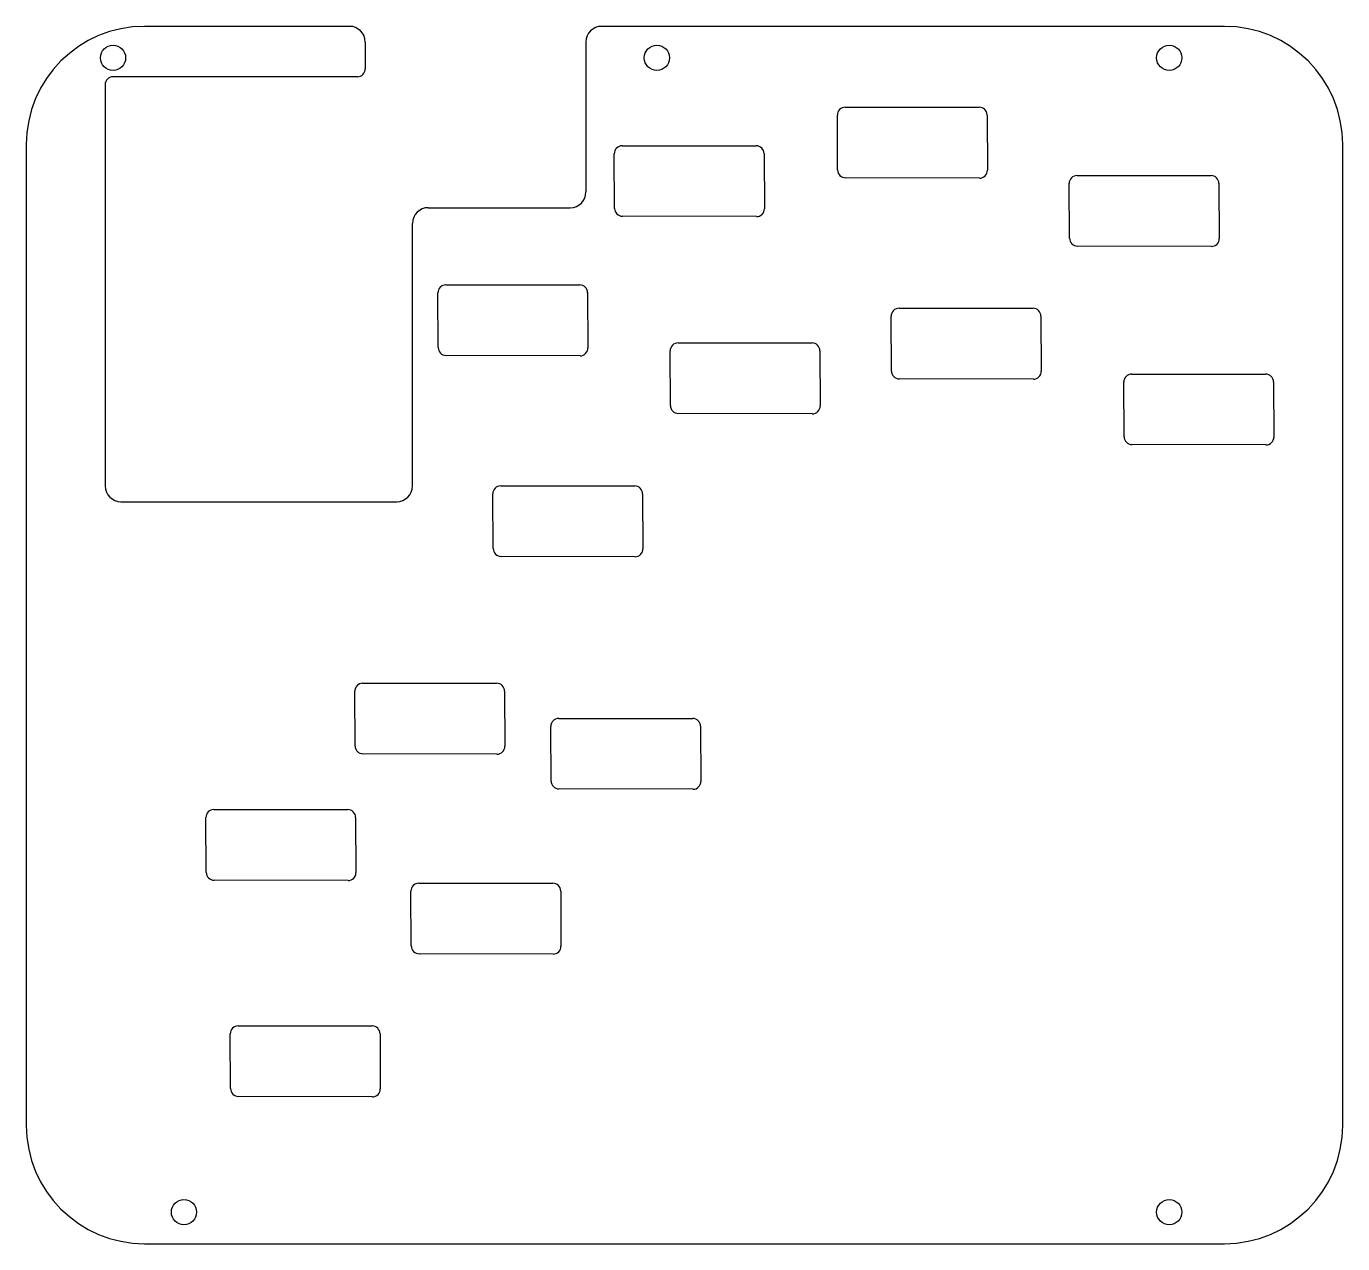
# Model space of a CAD drawing. Header units: inches. Extents: x 0 to 167, y 0 to 154.
import ezdxf

# ---------------------------------------------------------------- set-up
doc = ezdxf.new("R2010")
doc.units = ezdxf.units.IN
doc.header["$MEASUREMENT"] = 0

msp = doc.modelspace()

# ---------------------------------------------------------------- linework, layer by layer
at = {"color": 1}
for p, q in [((41, 154.4), (15, 154.4)), ((152, 154.4), (73, 154.4)), ((43, 152.4), (43, 149)), ((71, 152.4), (71, 133.4)), ((10, 147), (10, 96.11)), ((42, 148), (11, 148)), ((103.89, 144.14), (120.89, 144.14)), ((102.93, 136.18), (102.89, 143.13)), ((121.89, 143.14), (121.93, 136.15)), ((0, 139.4), (0, 15)), ((75.59, 139.25), (92.59, 139.25)), ((167, 15), (167, 139.4)), ((74.64, 131.3), (74.59, 138.24)), ((93.59, 138.26), (93.64, 131.26)), ((133.3, 135.47), (150.3, 135.47)), ((120.93, 135.14), (103.93, 135.19)), ((132.35, 127.52), (132.3, 134.46)), ((151.3, 134.48), (151.35, 127.48)), ((51, 131.4), (69, 131.4)), ((92.63, 130.26), (75.63, 130.31)), ((49, 96.11), (49, 129.4)), ((150.34, 126.48), (133.34, 126.53)), ((52.25, 113.66), (52.21, 120.6)), ((53.21, 121.61), (70.21, 121.61)), ((71.21, 120.62), (71.25, 113.62)), ((110.72, 118.64), (127.72, 118.64)), ((109.76, 110.68), (109.72, 117.63)), ((128.72, 117.64), (128.76, 110.65)), ((82.68, 114.24), (99.68, 114.24)), ((70.25, 112.61), (53.25, 112.66)), ((81.72, 106.29), (81.68, 113.23)), ((100.68, 113.25), (100.72, 106.25)), ((140.23, 110.29), (157.23, 110.29)), ((127.76, 109.64), (110.76, 109.69)), ((139.27, 102.34), (139.23, 109.29)), ((158.23, 109.3), (158.27, 102.31)), ((99.72, 105.25), (82.72, 105.3)), ((157.26, 101.3), (140.26, 101.35)), ((60.18, 96.11), (77.18, 96.11)), ((12, 94.11), (47, 94.11)), ((59.23, 88.16), (59.18, 95.11)), ((78.18, 95.12), (78.23, 88.13)), ((77.22, 87.12), (60.22, 87.17)), ((42.67, 71.07), (59.67, 71.07)), ((41.71, 63.12), (41.67, 70.06)), ((60.67, 70.08), (60.71, 63.08)), ((66.58, 58.67), (66.54, 65.61)), ((67.54, 66.62), (84.54, 66.62)), ((85.54, 65.63), (85.58, 58.63)), ((59.71, 62.08), (42.71, 62.13)), ((84.58, 57.63), (67.58, 57.68)), ((22.82, 47.09), (22.78, 54.04)), ((23.78, 55.05), (40.78, 55.05)), ((41.78, 54.06), (41.82, 47.06)), ((40.82, 46.05), (23.82, 46.1)), ((49.79, 45.72), (66.79, 45.72)), ((48.83, 37.77), (48.79, 44.72)), ((67.79, 44.73), (67.83, 37.74)), ((66.83, 36.73), (49.83, 36.78)), ((26.87, 27.62), (43.87, 27.62)), ((25.91, 19.67), (25.87, 26.61)), ((44.87, 26.63), (44.91, 19.63)), ((43.9, 18.62), (26.91, 18.68)), ((15, 0), (152, 0))]:
    msp.add_line(p, q, dxfattribs=at)
for centre in [(11, 150.4), (80, 150.4), (145, 150.4), (20, 4), (145, 4)]:
    msp.add_circle(centre, 1.6, dxfattribs=at)
for centre, radius, start, end in [((15, 139.4), 15, 90, 180), ((41, 152.4), 2, 0, 90), ((73, 152.4), 2, 90, 180), ((152, 139.4), 15, 0, 90), ((42, 149), 1, 270, 0), ((11, 147), 1, 90, 180), ((103.89, 143.14), 1, 90, 180.4941), ((120.89, 143.14), 1, 0.4892, 90), ((75.59, 138.25), 1, 90, 180.4941), ((92.59, 138.25), 1, 0.4892, 90), ((103.93, 136.19), 1, 180.4941, 269.8058), ((120.93, 136.14), 1, 269.8058, 0.4892), ((133.3, 134.47), 1, 90, 180.4941), ((150.3, 134.47), 1, 0.4892, 90), ((69, 133.4), 2, 270, 0), ((51, 129.4), 2, 90, 180), ((75.64, 131.31), 1, 180.4941, 269.8058), ((92.64, 131.26), 1, 269.8058, 0.4892), ((133.35, 127.53), 1, 180.4941, 269.8058), ((150.35, 127.48), 1, 269.8058, 0.4892), ((53.21, 120.61), 1, 90, 180.4941), ((70.21, 120.61), 1, 0.4892, 90), ((110.72, 117.64), 1, 90, 180.4941), ((127.72, 117.64), 1, 0.4892, 90), ((53.25, 113.66), 1, 180.4941, 269.8058), ((70.25, 113.61), 1, 269.8058, 0.4892), ((82.68, 113.24), 1, 90, 180.4941), ((99.68, 113.24), 1, 0.4892, 90), ((110.76, 110.69), 1, 180.4941, 269.8058), ((127.76, 110.64), 1, 269.8058, 0.4892), ((140.23, 109.29), 1, 90, 180.4941), ((157.23, 109.29), 1, 0.4892, 90), ((82.72, 106.3), 1, 180.4941, 269.8058), ((99.72, 106.25), 1, 269.8058, 0.4892), ((140.27, 102.35), 1, 180.4941, 269.8058), ((157.27, 102.3), 1, 269.8058, 0.4892), ((12, 96.11), 2, 180, 270), ((47, 96.11), 2, 270, 0), ((60.18, 95.11), 1, 90, 180.4941), ((77.18, 95.11), 1, 0.4892, 90), ((60.23, 88.17), 1, 180.4941, 269.8058), ((77.23, 88.12), 1, 269.8058, 0.4892), ((42.67, 70.07), 1, 90, 180.4941), ((59.67, 70.07), 1, 0.4892, 90), ((67.54, 65.62), 1, 90, 180.4941), ((84.54, 65.62), 1, 0.4892, 90), ((42.71, 63.13), 1, 180.4941, 269.8058), ((59.71, 63.08), 1, 269.8058, 0.4892), ((67.58, 58.68), 1, 180.4941, 269.8058), ((84.58, 58.63), 1, 269.8058, 0.4892), ((23.78, 54.05), 1, 90, 180.4941), ((40.78, 54.05), 1, 0.4892, 90), ((23.82, 47.1), 1, 180.4941, 269.8058), ((40.82, 47.05), 1, 269.8058, 0.4892), ((49.79, 44.72), 1, 90, 180.4941), ((66.79, 44.72), 1, 0.4892, 90), ((49.83, 37.78), 1, 180.4941, 269.8058), ((66.83, 37.73), 1, 269.8058, 0.4892), ((26.87, 26.62), 1, 90, 180.4941), ((43.87, 26.62), 1, 0.4892, 90), ((26.91, 19.68), 1, 180.4941, 269.8058), ((43.91, 19.62), 1, 269.8058, 0.4892), ((15, 15), 15, 180, 270), ((152, 15), 15, 270, 0)]:
    msp.add_arc(centre, radius, start, end, dxfattribs=at)

doc.saveas('drawing.dxf')
